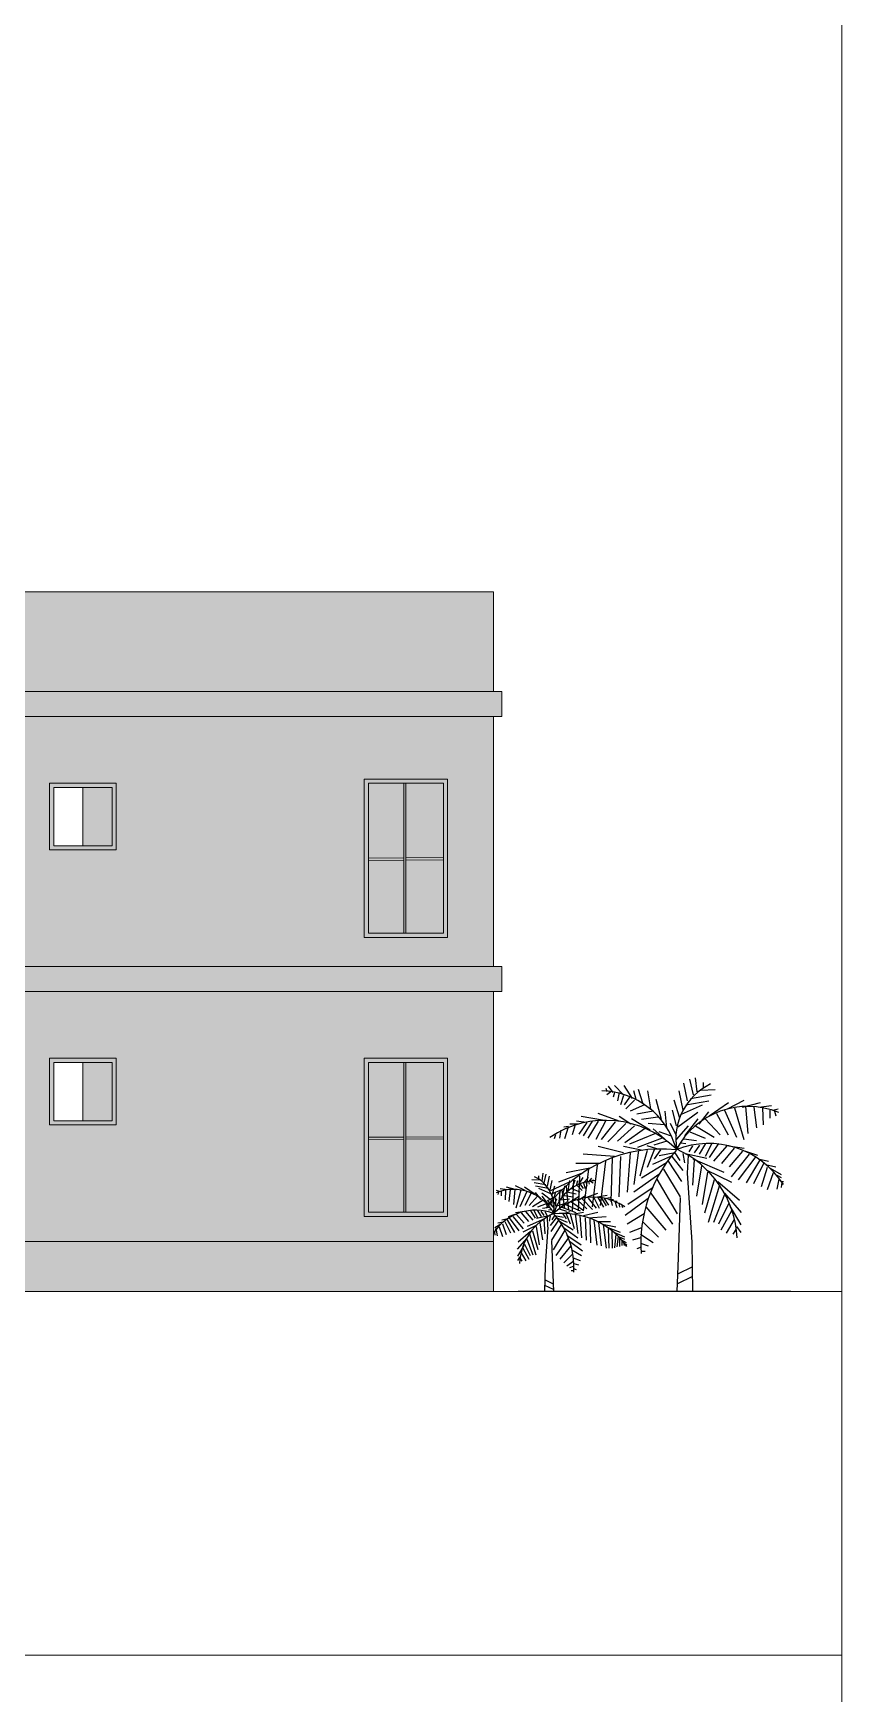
# Model space of a CAD drawing. Header units: inches. Extents: x -179 to 300, y 123 to 718.
# Drawn here: x -146.5 to -136.79, y 167.82 to 187.76 of the extents above; entities that cross this region are included whole.
import ezdxf

# ---------------------------------------------------------------- set-up
doc = ezdxf.new("R2010")
doc.units = ezdxf.units.IN
doc.header["$MEASUREMENT"] = 0
doc.layers.add('BN', color=1, linetype='Continuous')
doc.layers.add('SHADE', color=250, linetype='Continuous', lineweight=5)

# ---------------------------------------------------------------- blocks, each defined once
blk = doc.blocks.new('A$C353D2B1A')
at = {"layer": 'BN', "color": 3}
for p, q in [((1.366, 2.398), (1.351, 2.436)), ((1.409, 2.398), (1.359, 2.361)), ((1.438, 2.389), (1.38, 2.463)), ((1.562, 2.361), (1.453, 2.473)), ((1.67, 2.315), (1.569, 2.473)), ((1.714, 2.305), (1.685, 2.408)), ((1.794, 2.259), (1.743, 2.426)), ((1.888, 2.194), (1.852, 2.408)), ((2.279, 2.175), (2.228, 2.408)), ((2.33, 2.287), (2.286, 2.501)), ((2.402, 2.361), (2.359, 2.547)), ((2.446, 2.398), (2.424, 2.566)), ((2.489, 2.417), (2.663, 2.426)), ((2.518, 2.51), (2.518, 2.445)), ((1.453, 2.389), (1.438, 2.333)), ((1.511, 2.389), (1.489, 2.287)), ((1.562, 2.352), (1.525, 2.24)), ((1.634, 2.333), (1.569, 2.24)), ((1.692, 2.296), (1.591, 2.194)), ((1.815, 2.24), (1.641, 2.166)), ((2.018, 2.064), (1.953, 2.305)), ((2.236, 2.082), (2.17, 2.296)), ((2.257, 2.129), (2.511, 2.24)), ((2.308, 2.24), (2.584, 2.287)), ((2.366, 2.315), (2.613, 2.361)), ((2.591, 2.11), (2.823, 2.268)), ((2.808, 2.194), (3.011, 2.296)), ((2.895, 2.203), (3.004, 1.822)), ((2.99, 2.213), (3.207, 2.268)), ((3.026, 2.222), (3.055, 1.897)), ((3.127, 2.213), (3.156, 1.962)), ((3.185, 2.213), (3.337, 2.231)), ((3.229, 2.203), (3.236, 1.999)), ((3.352, 2.175), (3.417, 2.194)), ((1.018, 2.008), (0.916, 2.008)), ((0.982, 1.999), (0.945, 1.878)), ((1.112, 2.027), (0.996, 2.045)), ((1.119, 2.027), (1.025, 1.887)), ((1.308, 2.055), (1.054, 2.101)), ((1.185, 2.045), (1.076, 1.869)), ((1.257, 2.045), (1.134, 1.841)), ((1.344, 2.045), (1.228, 1.822)), ((1.511, 2.045), (1.257, 2.138)), ((1.46, 2.036), (1.293, 1.822)), ((1.591, 2.017), (1.373, 1.794)), ((1.649, 2.008), (1.511, 2.101)), ((1.881, 1.934), (1.656, 2.073)), ((1.917, 2.166), (1.721, 2.129)), ((1.975, 2.092), (1.779, 2.064)), ((2.055, 1.999), (1.859, 2.017)), ((2.083, 1.962), (2.062, 2.166)), ((2.199, 1.869), (2.127, 2.017)), ((2.199, 1.989), (2.149, 2.175)), ((2.453, 2.147), (2.214, 1.971)), ((2.453, 2.073), (2.294, 1.869)), ((2.468, 2.008), (2.584, 2.157)), ((2.54, 2.073), (2.721, 1.878)), ((2.678, 2.138), (2.816, 1.878)), ((2.772, 2.175), (2.917, 1.85)), ((3.316, 2.175), (3.316, 2.082)), ((3.374, 2.166), (3.388, 2.11)), ((0.743, 1.878), (0.728, 1.832)), ((0.808, 1.934), (0.793, 1.841)), ((0.902, 1.98), (0.844, 1.971)), ((0.895, 1.971), (0.851, 1.832)), ((1.692, 1.989), (1.489, 1.804)), ((1.815, 1.952), (1.576, 1.785)), ((1.946, 1.897), (1.634, 1.766)), ((2.026, 1.841), (1.728, 1.729)), ((2.055, 1.832), (1.917, 1.952)), ((2.083, 1.804), (1.924, 1.757)), ((2.127, 1.869), (1.989, 1.915)), ((2.337, 1.989), (2.192, 1.822)), ((2.286, 1.832), (2.439, 1.813)), ((2.359, 1.915), (2.54, 1.841)), ((2.424, 1.989), (2.649, 1.85)), ((1.453, 1.618), (1.076, 1.646)), ((1.562, 1.664), (1.257, 1.739)), ((1.424, 1.599), (1.409, 1.079)), ((1.525, 1.618), (1.504, 1.135)), ((1.794, 1.692), (1.562, 1.739)), ((1.641, 1.664), (1.605, 1.19)), ((1.743, 1.692), (1.685, 1.283)), ((1.844, 1.692), (1.757, 1.385)), ((1.96, 1.711), (1.844, 1.748)), ((1.931, 1.701), (1.844, 1.488)), ((2.127, 1.618), (1.91, 1.525)), ((2.004, 1.701), (1.931, 1.59)), ((2.178, 1.664), (1.989, 1.627)), ((2.142, 1.618), (2.272, 1.451)), ((2.178, 1.664), (2.236, 1.571)), ((2.25, 1.785), (2.308, 1.776)), ((2.272, 1.655), (2.294, 1.543)), ((2.301, 1.655), (2.562, 1.599)), ((2.337, 1.636), (2.326, 1.419)), ((2.388, 1.748), (2.344, 1.674)), ((2.475, 1.757), (2.41, 1.664)), ((2.547, 1.776), (2.468, 1.646)), ((2.62, 1.776), (2.54, 1.618)), ((2.7, 1.776), (2.591, 1.608)), ((2.801, 1.748), (2.642, 1.562)), ((2.888, 1.72), (2.736, 1.534)), ((2.823, 1.748), (3.011, 1.72)), ((2.99, 1.683), (2.83, 1.497)), ((3.069, 1.646), (2.852, 1.376)), ((3.149, 1.618), (2.939, 1.339)), ((3.026, 1.683), (3.171, 1.636)), ((0.583, 1.325), (0.595, 1.419)), ((0.608, 1.304), (0.632, 1.408)), ((1.076, 1.423), (0.779, 1.311)), ((1.156, 1.478), (0.873, 1.423)), ((1.279, 1.534), (0.989, 1.534)), ((1.141, 1.469), (1.076, 0.967)), ((1.243, 1.516), (1.185, 1.014)), ((1.344, 1.562), (1.279, 1.032)), ((1.997, 1.413), (1.685, 1.19)), ((2.076, 1.543), (1.779, 1.358)), ((2.04, 1.469), (2.243, 1.135)), ((2.098, 1.562), (2.257, 1.32)), ((2.41, 1.581), (2.388, 1.274)), ((2.395, 1.59), (2.765, 1.432)), ((2.497, 1.506), (2.439, 1.144)), ((2.569, 1.432), (2.504, 1.042)), ((2.555, 1.46), (2.859, 1.311)), ((3.193, 1.571), (3.033, 1.302)), ((3.243, 1.534), (3.12, 1.293)), ((3.178, 1.59), (3.301, 1.562)), ((3.287, 1.488), (3.214, 1.255)), ((3.265, 1.525), (3.388, 1.497)), ((3.359, 1.423), (3.287, 1.218)), ((3.323, 1.478), (3.453, 1.404)), ((0.073, 1.199), (0.037, 1.21)), ((0.167, 1.22), (0.082, 1.23)), ((0.094, 1.199), (0.094, 1.147)), ((0.143, 1.215), (0.139, 1.1)), ((0.277, 1.22), (0.155, 1.251)), ((0.2, 1.22), (0.183, 1.079)), ((0.257, 1.225), (0.241, 1.042)), ((0.379, 1.21), (0.265, 1.267)), ((0.33, 1.215), (0.269, 1)), ((0.4, 1.199), (0.318, 1.016)), ((0.502, 1.163), (0.371, 1.251)), ((0.559, 1.335), (0.461, 1.34)), ((0.628, 1.278), (0.489, 1.304)), ((0.661, 1.236), (0.506, 1.262)), ((0.542, 1.387), (0.542, 1.351)), ((0.689, 1.173), (0.546, 1.236)), ((0.648, 1.262), (0.673, 1.382)), ((0.677, 1.199), (0.705, 1.33)), ((0.909, 1.311), (0.685, 1.209)), ((0.815, 1.218), (0.685, 1.162)), ((0.701, 1.147), (0.738, 1.267)), ((0.722, 1.095), (0.75, 1.199)), ((0.822, 1.218), (0.851, 0.995)), ((0.824, 1.136), (0.86, 1.272)), ((0.873, 1.265), (0.902, 0.977)), ((0.897, 1.21), (0.917, 1.33)), ((0.938, 1.236), (1.036, 1.194)), ((0.96, 1.348), (0.945, 0.967)), ((0.95, 1.246), (0.979, 1.34)), ((0.995, 1.272), (1.011, 1.33)), ((1.007, 1.267), (1.064, 1.21)), ((1.032, 1.385), (1.018, 0.967)), ((1.019, 1.278), (1.076, 1.366)), ((1.04, 1.288), (1.076, 1.236)), ((1.08, 1.304), (1.142, 1.366)), ((1.08, 1.298), (1.101, 1.236)), ((1.109, 1.319), (1.121, 1.262)), ((1.142, 1.319), (1.15, 1.288)), ((1.15, 1.319), (1.182, 1.361)), ((1.166, 1.325), (1.195, 1.304)), ((1.191, 1.325), (1.199, 1.345)), ((1.917, 1.246), (1.612, 1.042)), ((1.96, 1.348), (2.207, 0.93)), ((2.649, 1.339), (2.533, 0.939)), ((2.714, 1.274), (2.576, 0.828)), ((2.692, 1.32), (2.953, 1.097)), ((3.403, 1.395), (3.453, 1.367)), ((3.424, 1.348), (3.403, 1.227)), ((3.461, 1.311), (3.453, 1.246)), ((3.461, 1.32), (3.482, 1.32)), ((0.061, 1.194), (0.053, 1.163)), ((0.453, 1.178), (0.375, 1.032)), ((0.53, 1.142), (0.428, 1.032)), ((0.595, 1.095), (0.469, 1.016)), ((0.571, 1.105), (0.506, 1.189)), ((0.632, 1.053), (0.53, 1.011)), ((0.579, 1.183), (0.714, 1.084)), ((0.579, 1.142), (0.669, 1.027)), ((0.673, 1.006), (0.587, 0.995)), ((0.692, 1.079), (0.634, 1.032)), ((0.644, 1.095), (0.726, 1)), ((0.75, 1.144), (0.648, 1.088)), ((0.706, 1.088), (0.692, 1.023)), ((0.722, 1.027), (0.762, 1.11)), ((0.743, 1.125), (0.743, 1.023)), ((0.762, 1.027), (0.84, 1.053)), ((0.787, 1.079), (0.799, 1.194)), ((0.793, 1.19), (0.793, 1.004)), ((0.803, 1.1), (0.913, 1.11)), ((0.803, 1.006), (0.881, 1.074)), ((0.82, 1.011), (0.987, 0.948)), ((0.848, 1.152), (0.958, 1.136)), ((0.864, 1.042), (1.04, 0.969)), ((0.881, 1.194), (0.991, 1.173)), ((0.901, 1.063), (1.027, 1.142)), ((0.938, 1.074), (1.072, 0.98)), ((1.007, 1.095), (1.121, 0.99)), ((1.032, 1.105), (1.109, 1.157)), ((1.064, 1.11), (1.187, 0.985)), ((1.109, 1.126), (1.252, 1.178)), ((1.138, 1.121), (1.231, 1)), ((1.203, 1.126), (1.268, 1)), ((1.223, 1.131), (1.366, 1.157)), ((1.252, 1.126), (1.321, 1.011)), ((1.293, 1.126), (1.354, 1.027)), ((1.329, 1.115), (1.382, 1.037)), ((1.333, 1.115), (1.399, 1.126)), ((1.386, 1.105), (1.443, 1.105)), ((1.407, 1.1), (1.427, 1.032)), ((1.452, 1.089), (1.484, 1.084)), ((1.456, 1.084), (1.48, 1.006)), ((1.505, 1.063), (1.513, 1.011)), ((1.541, 1.032), (1.549, 1.006)), ((1.859, 1.116), (1.583, 0.912)), ((1.83, 1.014), (2.069, 0.735)), ((1.888, 1.181), (2.149, 0.809)), ((2.772, 1.162), (2.642, 0.828)), ((2.823, 1.051), (2.7, 0.809)), ((2.772, 1.181), (2.975, 0.949)), ((2.837, 1.023), (2.968, 0.8)), ((0.09, 0.807), (0.016, 0.765)), ((0.122, 0.833), (0.053, 0.818)), ((0.171, 0.87), (0.102, 0.854)), ((0.11, 0.812), (0.151, 0.682)), ((0.135, 0.838), (0.204, 0.703)), ((0.163, 0.859), (0.253, 0.708)), ((0.257, 0.922), (0.175, 0.896)), ((0.188, 0.885), (0.306, 0.729)), ((0.232, 0.901), (0.355, 0.75)), ((0.371, 0.959), (0.265, 0.943)), ((0.277, 0.922), (0.367, 0.818)), ((0.334, 0.943), (0.42, 0.838)), ((0.383, 0.959), (0.473, 0.854)), ((0.612, 0.87), (0.404, 0.781)), ((0.44, 0.974), (0.502, 0.88)), ((0.485, 0.974), (0.53, 0.885)), ((0.665, 0.906), (0.518, 0.875)), ((0.526, 0.974), (0.571, 0.901)), ((0.555, 0.823), (0.587, 0.619)), ((0.567, 0.964), (0.603, 0.912)), ((0.603, 0.865), (0.616, 0.692)), ((0.616, 0.959), (0.64, 0.917)), ((0.644, 0.896), (0.65, 0.774)), ((0.693, 0.98), (0.661, 0.974)), ((0.681, 0.906), (0.669, 0.844)), ((0.754, 0.885), (0.681, 0.791)), ((0.779, 0.854), (0.689, 0.718)), ((0.811, 0.802), (0.697, 0.614)), ((0.734, 0.912), (0.701, 0.859)), ((0.734, 0.912), (0.84, 0.891)), ((0.762, 0.885), (0.885, 0.833)), ((0.787, 0.99), (0.877, 0.964)), ((0.791, 0.844), (0.958, 0.739)), ((0.832, 0.933), (0.873, 0.87)), ((0.856, 0.938), (0.921, 0.959)), ((0.873, 0.933), (0.921, 0.812)), ((0.921, 0.927), (0.97, 0.755)), ((0.95, 0.927), (1.08, 0.953)), ((0.979, 0.927), (1.011, 0.697)), ((1.036, 0.912), (1.056, 0.645)), ((1.08, 0.912), (1.252, 0.953)), ((1.101, 0.885), (1.113, 0.614)), ((1.142, 0.885), (1.354, 0.901)), ((1.158, 0.875), (1.166, 0.582)), ((1.203, 0.854), (1.24, 0.556)), ((1.24, 0.838), (1.403, 0.838)), ((1.26, 0.828), (1.293, 0.546)), ((1.309, 0.807), (1.468, 0.776)), ((1.317, 0.802), (1.354, 0.52)), ((1.808, 0.93), (1.605, 0.809)), ((1.794, 0.837), (1.982, 0.651)), ((2.859, 0.967), (2.729, 0.735)), ((2.888, 0.865), (2.794, 0.698)), ((0.012, 0.718), (0, 0.718)), ((0.012, 0.713), (0.016, 0.676)), ((0.045, 0.76), (0.016, 0.744)), ((0.033, 0.734), (0.045, 0.666)), ((0.069, 0.776), (0.11, 0.661)), ((0.4, 0.64), (0.285, 0.509)), ((0.444, 0.718), (0.298, 0.593)), ((0.522, 0.797), (0.351, 0.713)), ((0.4, 0.629), (0.473, 0.441)), ((0.432, 0.692), (0.51, 0.441)), ((0.469, 0.729), (0.534, 0.504)), ((0.514, 0.781), (0.55, 0.561)), ((0.856, 0.734), (0.718, 0.499)), ((0.897, 0.64), (0.75, 0.431)), ((0.836, 0.77), (1.011, 0.645)), ((0.881, 0.676), (1.052, 0.561)), ((0.913, 0.603), (1.068, 0.488)), ((1.354, 0.776), (1.521, 0.713)), ((1.378, 0.755), (1.386, 0.52)), ((1.419, 0.734), (1.427, 0.52)), ((1.447, 0.713), (1.574, 0.655)), ((1.468, 0.687), (1.452, 0.525)), ((1.496, 0.661), (1.48, 0.535)), ((1.5, 0.661), (1.574, 0.629)), ((1.513, 0.645), (1.513, 0.54)), ((1.537, 0.619), (1.594, 0.588)), ((1.541, 0.608), (1.541, 0.551)), ((1.779, 0.763), (1.634, 0.707)), ((1.765, 0.642), (1.67, 0.614)), ((1.765, 0.689), (1.917, 0.586)), ((2.91, 0.744), (2.874, 0.689)), ((2.917, 0.781), (2.968, 0.707)), ((0.363, 0.551), (0.289, 0.425)), ((0.318, 0.415), (0.289, 0.373)), ((0.334, 0.462), (0.387, 0.368)), ((0.351, 0.52), (0.424, 0.389)), ((0.371, 0.567), (0.44, 0.431)), ((0.93, 0.546), (0.795, 0.389)), ((0.95, 0.446), (0.844, 0.342)), ((0.942, 0.499), (1.056, 0.431)), ((0.958, 0.405), (1.04, 0.373)), ((1.562, 0.588), (1.57, 0.551)), ((1.57, 0.582), (1.602, 0.556)), ((1.772, 0.531), (1.721, 0.512)), ((1.772, 0.484), (1.823, 0.484)), ((1.779, 0.577), (1.859, 0.549)), ((0.322, 0.394), (0.342, 0.363)), ((0.966, 0.363), (0.881, 0.305)), ((0.958, 0.3), (0.913, 0.284)), ((0.962, 0.248), (0.934, 0.248)), ((0.962, 0.274), (0.991, 0.263)), ((0.966, 0.337), (1.019, 0.321)), ((2.39, 0.296), (2.209, 0.207)), ((0.614, 0.142), (0.716, 0.092)), ((0.614, 0.077), (0.716, 0.026)), ((2.39, 0.18), (2.209, 0.09))]:
    blk.add_line(p, q, dxfattribs=at)
at = {"layer": 'BN'}
blk.add_line((3.568, 0), (0.297, 0), dxfattribs=at)
at = {"layer": 'BN', "color": 3}
for points in [[(2.326, 1.418), (2.383, 0.591), (2.391, 0)], [(2.242, 1.129), (2.216, 0.404), (2.202, 0)], [(0.651, 0.773), (0.619, 0.308), (0.614, 0)], [(0.698, 0.61), (0.712, 0.203), (0.719, 0)]]:
    blk.add_lwpolyline(points, dxfattribs=at)
for centre, radius, start, end in [((1.277, 1.456), 0.952, 16.118, 88.5968), ((2.928, 1.826), 0.739, 115.8877, 189.715), ((3.052, 1.25), 0.971, 67.4695, 152.3288), ((1.349, 0.847), 1.207, 45.6787, 123.8073), ((2.019, -0.001), 1.711, 84.1773, 144.0122), ((3.467, 0.569), 1.699, 138.6215, 183.8057), ((2.584, 0.712), 1.064, 32.4678, 111.6169), ((1.697, 0.587), 1.228, 2.5867, 66.2408), ((0.242, 0.679), 0.546, 27.6712, 112.5305), ((0.312, 1.003), 0.416, 350.285, 64.1123), ((1.24, 0.794), 0.536, 91.4032, 163.882), ((1.2, 0.452), 0.679, 56.1927, 134.3213), ((0.505, 0.376), 0.599, 68.3831, 147.5322), ((1.004, 0.305), 0.691, 113.7592, 177.4133), ((0.823, -0.025), 0.963, 35.9878, 95.8227), ((0.009, 0.296), 0.956, 356.1943, 41.3785)]:
    blk.add_arc(centre, radius, start, end, dxfattribs=at)

msp = doc.modelspace()

# ---------------------------------------------------------------- hatches: boundary and pattern name
at = {"lineweight": 0, "true_color": 0xcecce6}
h = msp.add_hatch(color=254, dxfattribs=at)
h.dxf.hatch_style = 1
h.paths.add_polyline_path([(-155.37466, 179.55299), (-155.37466, 176.55299), (-140.97466, 176.55299), (-140.97466, 179.55299)])
h.paths.add_polyline_path([(-150.72466, 178.80299), (-149.72466, 178.80299), (-149.72466, 176.90299), (-150.72466, 176.90299)], flags=16)
h.paths.add_polyline_path([(-150.67466, 178.75299), (-149.77466, 178.75299), (-149.77466, 176.95299), (-150.67466, 176.95299)], flags=0)
h.paths.add_polyline_path([(-154.17466, 177.95299), (-154.97466, 177.95299), (-154.97466, 178.75299), (-154.17466, 178.75299)], flags=16)
h.paths.add_polyline_path([(-154.22466, 178.00299), (-154.92466, 178.00299), (-154.92466, 178.70299), (-154.22466, 178.70299)], flags=0)
h.paths.add_polyline_path([(-148.52466, 178.80299), (-147.52466, 178.80299), (-147.52466, 176.90299), (-148.52466, 176.90299)], flags=16)
h.paths.add_polyline_path([(-148.47466, 178.75299), (-147.57466, 178.75299), (-147.57466, 176.95299), (-148.47466, 176.95299)], flags=0)
h.paths.add_polyline_path([(-146.30237, 178.75299), (-145.50237, 178.75299), (-145.50237, 177.95299), (-146.30237, 177.95299)], flags=16)
h.paths.add_polyline_path([(-146.25237, 178.70299), (-145.55237, 178.70299), (-145.55237, 178.00299), (-146.25237, 178.00299)], flags=0)
h.paths.add_polyline_path([(-142.52466, 178.80299), (-141.52466, 178.80299), (-141.52466, 176.90299), (-142.52466, 176.90299)], flags=16)
h.paths.add_polyline_path([(-142.47466, 178.75299), (-141.57466, 178.75299), (-141.57466, 176.95299), (-142.47466, 176.95299)], flags=0)
h.paths.add_polyline_path([(-155.37466, 181.05299), (-155.37466, 179.85299), (-140.97466, 179.85299), (-140.97466, 181.05299)])
h.paths.add_polyline_path([(-155.37466, 176.25299), (-155.37466, 173.25299), (-140.97466, 173.25299), (-140.97466, 176.25299)])
h.paths.add_polyline_path([(-152.02466, 175.45299), (-152.02466, 173.55299), (-153.02466, 173.55299), (-153.02466, 175.45299)], flags=16)
h.paths.add_polyline_path([(-152.07466, 175.40299), (-152.07466, 173.60299), (-152.97466, 173.60299), (-152.97466, 175.40299)], flags=0)
h.paths.add_polyline_path([(-150.72466, 175.45299), (-149.72466, 175.45299), (-149.72466, 173.55299), (-150.72466, 173.55299)], flags=16)
h.paths.add_polyline_path([(-150.67466, 175.40299), (-149.77466, 175.40299), (-149.77466, 173.60299), (-150.67466, 173.60299)], flags=0)
h.paths.add_polyline_path([(-153.92466, 175.45299), (-153.92466, 173.55299), (-154.92466, 173.55299), (-154.92466, 175.45299)], flags=16)
h.paths.add_polyline_path([(-153.97466, 175.40299), (-153.97466, 173.60299), (-154.87466, 173.60299), (-154.87466, 175.40299)], flags=0)
h.paths.add_polyline_path([(-148.52466, 175.45299), (-147.52466, 175.45299), (-147.52466, 173.55299), (-148.52466, 173.55299)], flags=16)
h.paths.add_polyline_path([(-148.47466, 175.40299), (-147.57466, 175.40299), (-147.57466, 173.60299), (-148.47466, 173.60299)], flags=0)
h.paths.add_polyline_path([(-146.30237, 175.45299), (-145.50237, 175.45299), (-145.50237, 174.65299), (-146.30237, 174.65299)], flags=16)
h.paths.add_polyline_path([(-146.25237, 175.40299), (-145.55237, 175.40299), (-145.55237, 174.70299), (-146.25237, 174.70299)], flags=0)
h.paths.add_polyline_path([(-142.52466, 175.45299), (-141.52466, 175.45299), (-141.52466, 173.55299), (-142.52466, 173.55299)], flags=16)
h.paths.add_polyline_path([(-142.47466, 175.40299), (-141.57466, 175.40299), (-141.57466, 173.60299), (-142.47466, 173.60299)], flags=0)
at = {"lineweight": 0}
h = msp.add_hatch(dxfattribs=at)
h.set_pattern_fill('AR-B816C', color=34)
h.set_pattern_definition([(0, (-26.7144, -0.502), (8, 8), [15.625, -0.375]), (0, (-34.7144, -0.127), (8, 8), [15.625, -0.375]), (90, (-26.7144, -0.502), (-8, 8), [-8.375, 7.625]), (90, (-27.0894, -0.502), (-8, 8), [-8.375, 7.625])])
h.paths.add_polyline_path([(-155.47466, 179.85299), (-155.47466, 179.55299), (-155.37466, 179.55299), (-140.87466, 179.55299), (-140.87466, 179.85299)])
h.paths.add_polyline_path([(-140.87466, 176.25299), (-140.87466, 176.55299), (-155.47466, 176.55299), (-155.47466, 176.25299), (-155.37466, 176.25299)])
h = msp.add_hatch(dxfattribs=at)
h.set_pattern_fill('AR-B816C', color=34, scale=0.0088)
h.set_pattern_definition([(0, (-26.7144, -0.502345), (0.0704, 0.0704), [0.1375, -0.0033]), (0, (-26.7848, -0.499045), (0.0704, 0.0704), [0.1375, -0.0033]), (90, (-26.7144, -0.502345), (-0.0704, 0.0704), [-0.0737, 0.0671]), (90, (-26.7177, -0.502345), (-0.0704, 0.0704), [-0.0737, 0.0671])])
h.paths.add_polyline_path([(-140.87466, 179.55299), (-140.87466, 179.85299), (-155.47466, 179.85299), (-155.47466, 179.55299)])
h.paths.add_polyline_path([(-140.87466, 176.25299), (-140.87466, 176.55299), (-155.47466, 176.55299), (-155.47466, 176.25299), (-155.37466, 176.25299)])
h = msp.add_hatch(color=34, dxfattribs=at)
h.dxf.hatch_style = 1
h.paths.add_polyline_path([(-146.30237, 177.95299), (-145.50237, 177.95299), (-145.50237, 178.75299), (-146.30237, 178.75299)])
h.paths.add_polyline_path([(-146.25237, 178.00299), (-145.55237, 178.00299), (-145.55237, 178.70299), (-146.25237, 178.70299)], flags=16)
h = msp.add_hatch(color=3, dxfattribs=at)
h.dxf.hatch_style = 1
h.set_gradient(color1=(173, 221, 247))
h.paths.add_polyline_path([(-145.90237, 178.70299), (-146.25237, 178.70299), (-146.25237, 178.00299), (-145.90237, 178.00299)], flags=16)
h.paths.add_polyline_path([(-145.55237, 178.70299), (-146.25237, 178.70299), (-146.25237, 178.00299), (-145.55237, 178.00299)])
h = msp.add_hatch(color=34, dxfattribs=at)
h.dxf.hatch_style = 1
h.paths.add_polyline_path([(-141.52466, 178.80299), (-142.52466, 178.80299), (-142.52466, 176.90299), (-141.52466, 176.90299)])
h.paths.add_polyline_path([(-141.57466, 178.75299), (-141.57466, 176.95299), (-142.47466, 176.95299), (-142.47466, 178.75299)], flags=16)
h.paths.add_polyline_path([(-142.02466, 178.75299), (-142.04966, 178.75299), (-142.04966, 176.95299), (-142.02466, 176.95299)], flags=0)
h.paths.add_polyline_path([(-141.57466, 177.86037), (-142.02466, 177.85668), (-142.02466, 177.83168), (-141.57466, 177.83537)], flags=0)
h.paths.add_polyline_path([(-142.04966, 177.85647), (-142.47466, 177.85299), (-142.47466, 177.82798), (-142.04966, 177.83147)], flags=0)
h = msp.add_hatch(color=34, dxfattribs=at)
h.dxf.hatch_style = 1
h.paths.add_polyline_path([(-141.57466, 177.86037), (-142.02466, 177.85668), (-142.02466, 177.83168), (-141.57466, 177.83537)])
h.paths.add_polyline_path([(-142.02466, 178.75299), (-142.04966, 178.75299), (-142.04966, 176.95299), (-142.02466, 176.95299)])
h.paths.add_polyline_path([(-142.04966, 177.85647), (-142.47466, 177.85299), (-142.47466, 177.82798), (-142.04966, 177.83147)])
h = msp.add_hatch(color=3, dxfattribs=at)
h.dxf.hatch_style = 1
h.set_gradient(color1=(173, 221, 247))
h.paths.add_polyline_path([(-142.04966, 178.75299), (-142.47466, 178.75299), (-142.47466, 177.85299), (-142.04966, 177.85647)])
h.paths.add_polyline_path([(-141.57466, 178.75299), (-142.02466, 178.75299), (-142.02466, 177.85668), (-141.57466, 177.86037)])
h.paths.add_polyline_path([(-142.04966, 177.83147), (-142.47466, 177.82798), (-142.47466, 176.95299), (-142.04966, 176.95299)])
h.paths.add_polyline_path([(-141.57466, 177.83537), (-142.02466, 177.83168), (-142.02466, 176.95299), (-141.57466, 176.95299)])
h = msp.add_hatch(color=34, dxfattribs=at)
h.dxf.hatch_style = 1
h.paths.add_polyline_path([(-146.30237, 174.65299), (-145.50237, 174.65299), (-145.50237, 175.45299), (-146.30237, 175.45299)])
h.paths.add_polyline_path([(-146.25237, 174.70299), (-145.55237, 174.70299), (-145.55237, 175.40299), (-146.25237, 175.40299)], flags=16)
h = msp.add_hatch(color=34, dxfattribs=at)
h.dxf.hatch_style = 1
h.paths.add_polyline_path([(-141.52466, 175.45299), (-142.52466, 175.45299), (-142.52466, 173.55299), (-141.52466, 173.55299)])
h.paths.add_polyline_path([(-141.57466, 175.40299), (-141.57466, 173.60299), (-142.47466, 173.60299), (-142.47466, 175.40299)], flags=16)
h.paths.add_polyline_path([(-142.02466, 175.40299), (-142.04966, 175.40299), (-142.04966, 173.60299), (-142.02466, 173.60299)], flags=0)
h.paths.add_polyline_path([(-141.57466, 174.51037), (-142.02466, 174.50668), (-142.02466, 174.48168), (-141.57466, 174.48537)], flags=0)
h.paths.add_polyline_path([(-142.04966, 174.50647), (-142.47466, 174.50299), (-142.47466, 174.47798), (-142.04966, 174.48147)], flags=0)
h = msp.add_hatch(color=3, dxfattribs=at)
h.dxf.hatch_style = 1
h.set_gradient(color1=(173, 221, 247))
h.paths.add_polyline_path([(-145.90237, 175.40299), (-146.25237, 175.40299), (-146.25237, 174.70299), (-145.90237, 174.70299)], flags=16)
h.paths.add_polyline_path([(-145.55237, 175.40299), (-146.25237, 175.40299), (-146.25237, 174.70299), (-145.55237, 174.70299)])
h = msp.add_hatch(color=34, dxfattribs=at)
h.dxf.hatch_style = 1
h.paths.add_polyline_path([(-141.57466, 174.51037), (-142.02466, 174.50668), (-142.02466, 174.48168), (-141.57466, 174.48537)])
h.paths.add_polyline_path([(-142.02466, 175.40299), (-142.04966, 175.40299), (-142.04966, 173.60299), (-142.02466, 173.60299)])
h.paths.add_polyline_path([(-142.04966, 174.50647), (-142.47466, 174.50299), (-142.47466, 174.47798), (-142.04966, 174.48147)])
h = msp.add_hatch(color=3, dxfattribs=at)
h.dxf.hatch_style = 1
h.set_gradient(color1=(173, 221, 247))
h.paths.add_polyline_path([(-142.04966, 175.40299), (-142.47466, 175.40299), (-142.47466, 174.50299), (-142.04966, 174.50647)])
h.paths.add_polyline_path([(-141.57466, 175.40299), (-142.02466, 175.40299), (-142.02466, 174.50668), (-141.57466, 174.51037)])
h.paths.add_polyline_path([(-142.04966, 174.48147), (-142.47466, 174.47798), (-142.47466, 173.60299), (-142.04966, 173.60299)])
h.paths.add_polyline_path([(-141.57466, 174.48537), (-142.02466, 174.48168), (-142.02466, 173.60299), (-141.57466, 173.60299)])
at = {"lineweight": 0, "true_color": 0xcecce6}
h = msp.add_hatch(color=254, dxfattribs=at)
h.dxf.hatch_style = 1
h.paths.add_polyline_path([(-140.97466, 172.65299), (-140.97466, 173.25299), (-155.37466, 173.25299), (-156.37466, 173.25299), (-156.37466, 173.10299), (-156.67466, 173.10299), (-156.67466, 172.95299), (-156.97466, 172.95299), (-156.97466, 172.80299), (-157.27466, 172.80299), (-157.27466, 172.65299)])

# ---------------------------------------------------------------- linework, layer by layer
at = {"color": 3, "lineweight": 0}
for p, q in [((-155.37466, 181.05299), (-140.97466, 181.05299)), ((-155.47466, 179.85299), (-140.87466, 179.85299)), ((-140.87466, 179.55299), (-140.87466, 179.85299)), ((-155.47466, 179.55299), (-140.87466, 179.55299)), ((-155.37466, 179.55299), (-140.87466, 179.55299)), ((-146.30237, 178.75299), (-145.50237, 178.75299)), ((-145.90237, 178.70299), (-145.90237, 178.00299)), ((-142.52466, 178.80299), (-141.52466, 178.80299)), ((-146.30237, 177.95299), (-145.50237, 177.95299)), ((-142.52466, 176.90299), (-141.52466, 176.90299)), ((-155.47466, 176.55299), (-140.87466, 176.55299)), ((-140.87466, 176.25299), (-140.87466, 176.55299)), ((-155.37466, 176.25299), (-140.87466, 176.25299)), ((-155.37466, 176.25299), (-140.87466, 176.25299)), ((-146.30237, 175.45299), (-145.50237, 175.45299)), ((-142.52466, 175.45299), (-141.52466, 175.45299)), ((-145.90237, 175.40299), (-145.90237, 174.70299)), ((-146.30237, 174.65299), (-145.50237, 174.65299)), ((-142.52466, 173.55299), (-141.52466, 173.55299)), ((-155.37466, 173.25299), (-140.97466, 173.25299)), ((-179.08918, 172.65299), (-136.79342, 172.65299))]:
    msp.add_line(p, q, dxfattribs=at)
at = {"color": 40, "lineweight": 0, "true_color": 0xf8d731}
for p, q in [((-140.97466, 181.05299), (-140.97466, 179.85299)), ((-140.97466, 181.05299), (-140.97466, 179.85299)), ((-140.97466, 179.55299), (-140.97466, 176.55299)), ((-146.30237, 178.75299), (-146.30237, 177.95299)), ((-145.50237, 178.75299), (-145.50237, 177.95299)), ((-142.52466, 178.80299), (-142.52466, 176.90299)), ((-141.52466, 178.80299), (-141.52466, 176.90299)), ((-140.97466, 176.25299), (-140.97466, 172.65299)), ((-146.30237, 175.45299), (-146.30237, 174.65299)), ((-145.50237, 175.45299), (-145.50237, 174.65299)), ((-142.52466, 175.45299), (-142.52466, 173.55299)), ((-141.52466, 175.45299), (-141.52466, 173.55299))]:
    msp.add_line(p, q, dxfattribs=at)
at = {"color": 18, "lineweight": 0, "true_color": 0x000000}
for p, q in [((-142.04966, 178.75299), (-142.04966, 176.95299)), ((-142.02466, 178.75299), (-142.02466, 176.95299)), ((-142.47466, 177.85299), (-142.04966, 177.85647)), ((-142.47446, 177.82799), (-142.04966, 177.83147)), ((-142.02466, 177.85668), (-141.57466, 177.86037)), ((-142.02466, 177.83168), (-141.57446, 177.83538)), ((-142.04966, 175.40299), (-142.04966, 173.60299)), ((-142.02466, 175.40299), (-142.02466, 173.60299)), ((-142.47466, 174.50299), (-142.04966, 174.50647)), ((-142.47446, 174.47799), (-142.04966, 174.48147)), ((-142.02466, 174.50668), (-141.57466, 174.51037)), ((-142.02466, 174.48168), (-141.57446, 174.48538))]:
    msp.add_line(p, q, dxfattribs=at)
at = {"lineweight": 0}
for points in [[(-179.08918, 190.73849), (-136.79342, 190.73849), (-136.79342, 168.28786), (-179.08918, 168.28786)], [(-179.08918, 168.28786), (-136.79342, 168.28786), (-136.79342, 145.83723), (-179.08918, 145.83723)]]:
    msp.add_lwpolyline(points, close=True, dxfattribs=at)
at = {"color": 3, "lineweight": 0}
for points in [[(-146.30237, 178.75299), (-145.50237, 178.75299), (-145.50237, 177.95299), (-146.30237, 177.95299)], [(-146.25237, 178.70299), (-145.55237, 178.70299), (-145.55237, 178.00299), (-146.25237, 178.00299)], [(-146.30237, 175.45299), (-145.50237, 175.45299), (-145.50237, 174.65299), (-146.30237, 174.65299)], [(-146.25237, 175.40299), (-145.55237, 175.40299), (-145.55237, 174.70299), (-146.25237, 174.70299)]]:
    msp.add_lwpolyline(points, close=True, dxfattribs=at)
at = {"color": 34, "lineweight": 0}
for points in [[(-142.52466, 178.80299), (-141.52466, 178.80299), (-141.52466, 176.90299), (-142.52466, 176.90299)], [(-142.47466, 178.75299), (-141.57466, 178.75299), (-141.57466, 176.95299), (-142.47466, 176.95299)], [(-142.52466, 175.45299), (-141.52466, 175.45299), (-141.52466, 173.55299), (-142.52466, 173.55299)], [(-142.47466, 175.40299), (-141.57466, 175.40299), (-141.57466, 173.60299), (-142.47466, 173.60299)]]:
    msp.add_lwpolyline(points, close=True, dxfattribs=at)

# ---------------------------------------------------------------- block references
at = {"layer": 'SHADE', "lineweight": 0}
msp.add_blockref('A$C353D2B1A', (-140.97466, 172.65299), dxfattribs=at)

doc.saveas('drawing.dxf')
